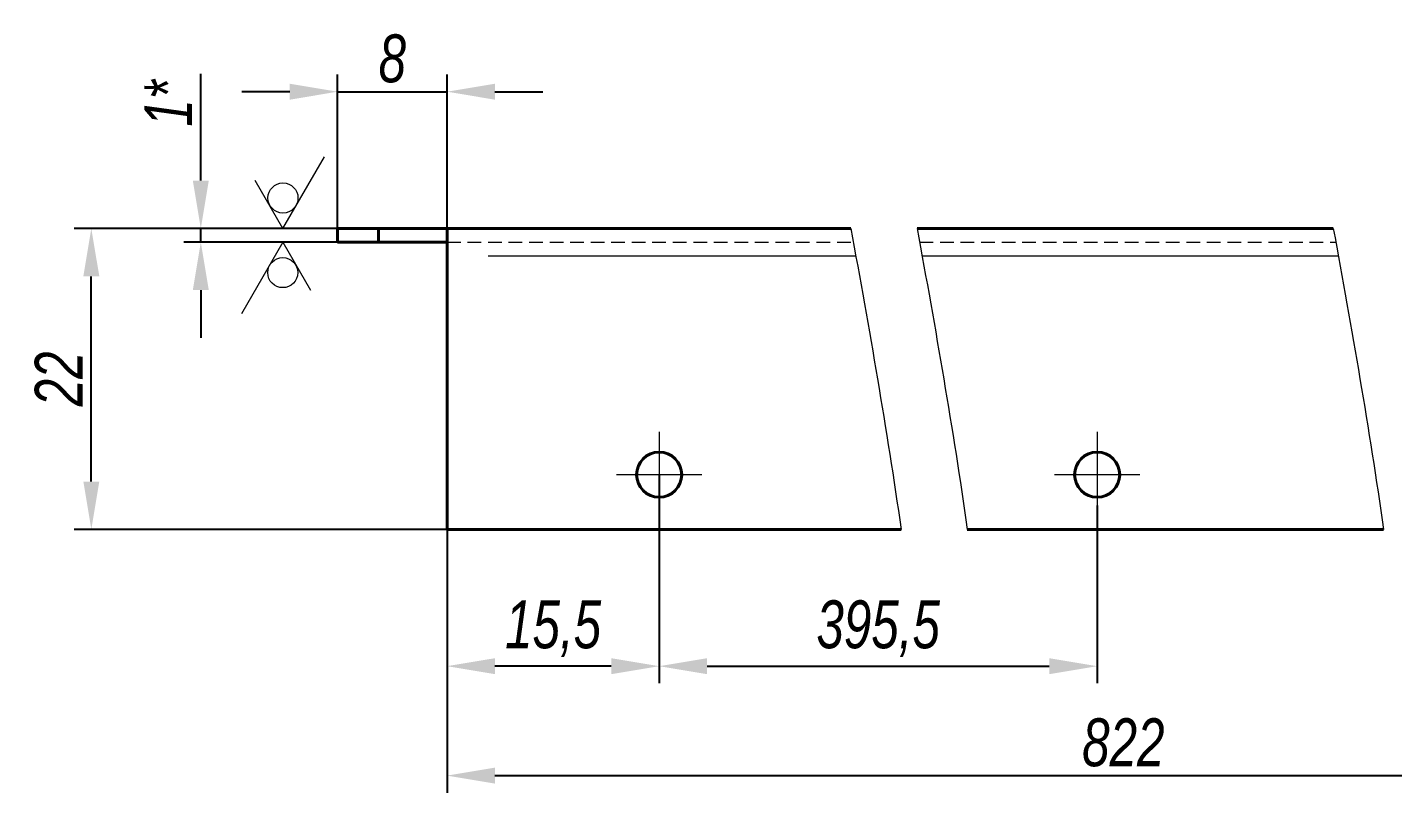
# Model space of a CAD drawing. Header units: millimetres. Extents: x 12064 to 35004, y -6103 to -2658.
# Drawn here: x 27762.9 to 27862.7, y -2818.5 to -2762.6 of the extents above; entities that cross this region are included whole.
import ezdxf

# ---------------------------------------------------------------- set-up
doc = ezdxf.new("R2010")
doc.units = ezdxf.units.MM
doc.linetypes.add('LT_03', pattern=[20.32, 12.7, -2.54, 2.54, -2.54])
doc.linetypes.add('LT_05', pattern=[3, 2, -1])
for name, color, linetype, lineweight in [('Layer_01', 5, 'LT_05', 15), ('Layer_05', 7, 'Continuous', 40), ('Layer_10', 1, 'Continuous', 15), ('Layer_11', 6, 'Continuous', 15), ('Layer_12', 1, 'LT_03', 15)]:
    doc.layers.add(name, color=color, linetype=linetype, lineweight=lineweight)
doc.styles.add('Style_01', font='ARIALNI.TTF', dxfattribs={"width": 0.9, "height": 3.5})
doc.dimstyles.new('DimStyle_01', dxfattribs={"dimtxt": 3.5, "dimasz": 3.5, "dimexe": 1.25, "dimexo": 0, "dimtad": 1, "dimdec": 1, "dimtxsty": 'Style_01', "dimcen": 2.5, "dimazin": 3, "dimtfac": 1, "dimtdec": 1, "dimtmove": 0, "dimatfit": 3})

# ---------------------------------------------------------------- blocks, each defined once
blk = doc.blocks.new('*D806')
at = {"layer": 'Defpoints', "color": 0, "ltscale": 0.5}
for p in [(27767.544, -2777.288), (27793.544, -2777.288), (27793.544, -2799.288)]:
    blk.add_point(p, dxfattribs=at)
at = {"layer": 'Layer_10', "color": 0, "lineweight": -2, "ltscale": 0.5}
for p, q in [((27793.544, -2777.288), (27766.294, -2777.288)), ((27767.544, -2795.788), (27767.544, -2780.788)), ((27793.544, -2799.288), (27766.294, -2799.288))]:
    blk.add_line(p, q, dxfattribs=at)
at = {"layer": 'Layer_10', "color": 0, "ltscale": 0.5}
for points in [[(27766.961, -2780.788), (27768.128, -2780.788), (27767.544, -2777.288)], [(27766.961, -2795.788), (27768.128, -2795.788), (27767.544, -2799.288)]]:
    blk.add_solid(points, dxfattribs=at)
at = {"layer": 'Layer_10', "color": 0, "ltscale": 0.5, "insert": (27765.162, -2788.288), "char_height": 3.5, "attachment_point": 5, "rotation": 90, "style": 'Style_01'}
blk.add_mtext('22', dxfattribs=at)
blk = doc.blocks.new('*D807')
at = {"layer": 'Defpoints', "color": 0, "ltscale": 0.5}
for p in [(27809.044, -2795.288), (27793.544, -2799.288), (27793.544, -2809.288)]:
    blk.add_point(p, dxfattribs=at)
at = {"layer": 'Layer_10', "color": 0, "lineweight": -2, "ltscale": 0.5}
for p, q in [((27809.044, -2795.288), (27809.044, -2810.538)), ((27793.544, -2799.288), (27793.544, -2810.538)), ((27805.544, -2809.288), (27797.044, -2809.288))]:
    blk.add_line(p, q, dxfattribs=at)
at = {"layer": 'Layer_10', "color": 0, "ltscale": 0.5}
for points in [[(27797.044, -2808.705), (27797.044, -2809.872), (27793.544, -2809.288)], [(27805.544, -2808.705), (27805.544, -2809.872), (27809.044, -2809.288)]]:
    blk.add_solid(points, dxfattribs=at)
at = {"layer": 'Layer_10', "color": 0, "ltscale": 0.5, "insert": (27801.294, -2806.553), "char_height": 3.5, "attachment_point": 5, "style": 'Style_01'}
blk.add_mtext('15,5', dxfattribs=at)
blk = doc.blocks.new('*D808')
at = {"layer": 'Defpoints', "color": 0, "ltscale": 0.5}
for p in [(27809.044, -2796.938), (27841.059, -2797.538), (27841.059, -2809.288)]:
    blk.add_point(p, dxfattribs=at)
at = {"layer": 'Layer_10', "color": 0, "lineweight": -2, "ltscale": 0.5}
for p, q in [((27809.044, -2796.938), (27809.044, -2810.538)), ((27841.059, -2797.538), (27841.059, -2810.538)), ((27812.544, -2809.288), (27837.559, -2809.288))]:
    blk.add_line(p, q, dxfattribs=at)
at = {"layer": 'Layer_10', "color": 0, "ltscale": 0.5}
for points in [[(27812.544, -2808.705), (27812.544, -2809.872), (27809.044, -2809.288)], [(27837.559, -2808.705), (27837.559, -2809.872), (27841.059, -2809.288)]]:
    blk.add_solid(points, dxfattribs=at)
at = {"layer": 'Layer_10', "color": 0, "ltscale": 0.5, "insert": (27825.052, -2806.553), "char_height": 3.5, "attachment_point": 5, "style": 'Style_01'}
blk.add_mtext('395,5', dxfattribs=at)
blk = doc.blocks.new('*D813')
at = {"layer": 'Defpoints', "color": 0, "ltscale": 0.5}
for p in [(27793.544, -2799.288), (27892.395, -2799.288), (27892.395, -2817.288)]:
    blk.add_point(p, dxfattribs=at)
at = {"layer": 'Layer_10', "color": 0, "lineweight": -2, "ltscale": 0.5}
for p, q in [((27793.544, -2799.288), (27793.544, -2818.538)), ((27892.395, -2799.288), (27892.395, -2818.538)), ((27797.044, -2817.288), (27888.895, -2817.288))]:
    blk.add_line(p, q, dxfattribs=at)
at = {"layer": 'Layer_10', "color": 0, "ltscale": 0.5}
for points in [[(27797.044, -2816.705), (27797.044, -2817.872), (27793.544, -2817.288)], [(27888.895, -2816.705), (27888.895, -2817.872), (27892.395, -2817.288)]]:
    blk.add_solid(points, dxfattribs=at)
at = {"layer": 'Layer_10', "color": 0, "ltscale": 0.5, "insert": (27842.97, -2814.876), "char_height": 3.5, "attachment_point": 5, "style": 'Style_01'}
blk.add_mtext('822', dxfattribs=at)
blk = doc.blocks.new('*D814')
at = {"layer": 'Defpoints', "color": 0, "ltscale": 0.5}
for p in [(27793.544, -2767.288), (27785.544, -2777.288), (27793.544, -2777.288)]:
    blk.add_point(p, dxfattribs=at)
at = {"layer": 'Layer_10', "color": 0, "lineweight": -2, "ltscale": 0.5}
for p, q in [((27785.544, -2777.288), (27785.544, -2766.038)), ((27793.544, -2777.288), (27793.544, -2766.038)), ((27782.044, -2767.288), (27778.544, -2767.288)), ((27785.544, -2767.288), (27793.544, -2767.288)), ((27797.044, -2767.288), (27800.544, -2767.288))]:
    blk.add_line(p, q, dxfattribs=at)
at = {"layer": 'Layer_10', "color": 0, "ltscale": 0.5}
for points in [[(27782.044, -2766.705), (27782.044, -2767.872), (27785.544, -2767.288)], [(27797.044, -2766.705), (27797.044, -2767.872), (27793.544, -2767.288)]]:
    blk.add_solid(points, dxfattribs=at)
at = {"layer": 'Layer_10', "color": 0, "ltscale": 0.5, "insert": (27789.544, -2764.876), "char_height": 3.5, "attachment_point": 5, "style": 'Style_01'}
blk.add_mtext('8', dxfattribs=at)
blk = doc.blocks.new('*D824')
at = {"layer": 'Defpoints', "color": 0, "ltscale": 0.5}
for p in [(27775.544, -2777.288), (27785.544, -2777.288), (27785.544, -2778.288)]:
    blk.add_point(p, dxfattribs=at)
at = {"layer": 'Layer_10', "color": 0, "lineweight": -2, "ltscale": 0.5}
for p, q in [((27775.544, -2773.788), (27775.544, -2765.989)), ((27785.544, -2777.288), (27774.294, -2777.288)), ((27775.544, -2778.288), (27775.544, -2777.288)), ((27785.544, -2778.288), (27774.294, -2778.288)), ((27775.544, -2781.788), (27775.544, -2785.288))]:
    blk.add_line(p, q, dxfattribs=at)
at = {"layer": 'Layer_10', "color": 0, "ltscale": 0.5}
for points in [[(27774.961, -2773.788), (27776.128, -2773.788), (27775.544, -2777.288)], [(27774.961, -2781.788), (27776.128, -2781.788), (27775.544, -2778.288)]]:
    blk.add_solid(points, dxfattribs=at)
at = {"layer": 'Layer_10', "color": 0, "ltscale": 0.5, "insert": (27773.162, -2768.139), "char_height": 3.5, "attachment_point": 5, "rotation": 90, "style": 'Style_01'}
blk.add_mtext('1*', dxfattribs=at)

msp = doc.modelspace()

# ---------------------------------------------------------------- linework, layer by layer
at = {"layer": 'Layer_01', "ltscale": 0.5}
for p, q in [((27793.544, -2778.288), (27823.236, -2778.288)), ((27828.078, -2778.288), (27858.498, -2778.288))]:
    msp.add_line(p, q, dxfattribs=at)
at = {"layer": 'Layer_05'}
for p, q in [((27785.544, -2778.288), (27785.544, -2777.288)), ((27788.544, -2777.288), (27785.544, -2777.288)), ((27788.544, -2778.288), (27788.544, -2777.288)), ((27788.544, -2777.288), (27790.544, -2777.288)), ((27793.544, -2777.288), (27790.544, -2777.288)), ((27793.544, -2777.288), (27823.052, -2777.288)), ((27793.544, -2778.288), (27793.544, -2777.288)), ((27827.894, -2777.288), (27858.314, -2777.288)), ((27785.544, -2778.288), (27793.544, -2778.288)), ((27793.544, -2799.288), (27793.544, -2778.288)), ((27793.544, -2799.288), (27826.725, -2799.288)), ((27831.567, -2799.288), (27861.987, -2799.288))]:
    msp.add_line(p, q, dxfattribs=at)
for centre in [(27809.044, -2795.288), (27841.059, -2795.288)]:
    msp.add_circle(centre, 1.65, dxfattribs=at)
at = {"layer": 'Layer_11', "color": 1, "lineweight": 13, "ltscale": 0.303109}
for p, q in [((27781.543, -2777.288), (27784.574, -2772.038)), ((27781.543, -2778.288), (27778.512, -2783.538))]:
    msp.add_line(p, q, dxfattribs=at)
at = {"layer": 'Layer_11', "color": 1, "lineweight": 13, "ltscale": 0.141451}
for p, q in [((27781.543, -2777.288), (27779.522, -2773.788)), ((27781.543, -2778.288), (27783.563, -2781.788))]:
    msp.add_line(p, q, dxfattribs=at)
at = {"layer": 'Layer_11', "ltscale": 0.5}
for p, q in [((27785.544, -2777.288), (27785.544, -2778.288)), ((27796.544, -2779.288), (27823.419, -2779.288)), ((27828.261, -2779.288), (27858.681, -2779.288))]:
    msp.add_line(p, q, dxfattribs=at)
at = {"layer": 'Layer_11', "color": 1, "lineweight": 13}
for centre in [(27781.551, -2775.059), (27781.534, -2780.517)]:
    msp.add_circle(centre, 1.098, dxfattribs=at)
at = {"layer": 'Layer_11', "ltscale": 0.5}
for points in [[(27823.052, -2777.288), (27824.407, -2784.624), (27825.675, -2791.958), (27826.725, -2799.288)], [(27827.894, -2777.288), (27829.248, -2784.624), (27830.517, -2791.958), (27831.567, -2799.288)], [(27858.314, -2777.288), (27859.668, -2784.624), (27860.937, -2791.958), (27861.987, -2799.288)]]:
    msp.add_open_spline(points, degree=3, dxfattribs=at)
at = {"layer": 'Layer_12', "ltscale": 0.5}
for p, q in [((27793.544, -2777.288), (27793.544, -2778.288)), ((27809.044, -2792.165), (27809.044, -2798.412)), ((27841.059, -2792.165), (27841.059, -2798.412)), ((27812.168, -2795.288), (27805.921, -2795.288)), ((27844.183, -2795.288), (27837.936, -2795.288))]:
    msp.add_line(p, q, dxfattribs=at)

# ---------------------------------------------------------------- dimensions: what is measured, and where the dimension line sits
at = {"layer": 'Layer_10', "ltscale": 0.5}
for base, p1, p2, picture, middle in [((27793.544, -2767.288), (27785.544, -2777.288), (27793.544, -2777.288), '*D814', (27789.544, -2764.876)), ((27793.544, -2809.288), (27809.044, -2795.288), (27793.544, -2799.288), '*D807', (27801.294, -2806.553))]:
    dim = msp.add_linear_dim(base=base, p1=p1, p2=p2, dimstyle='DimStyle_01', dxfattribs=at)
    dim.commit()
    dim.dimension.update_dxf_attribs({"geometry": picture, "text_midpoint": middle})
dim = msp.add_linear_dim(base=(27775.544, -2777.288), p1=(27785.544, -2778.288), p2=(27785.544, -2777.288), angle=90, text='<>*', dimstyle='DimStyle_01', dxfattribs=at)
dim.commit()
dim.dimension.update_dxf_attribs({"geometry": '*D824', "text_midpoint": (27773.162, -2768.139)})
dim = msp.add_linear_dim(base=(27767.544, -2777.288), p1=(27793.544, -2799.288), p2=(27793.544, -2777.288), angle=90, dimstyle='DimStyle_01', dxfattribs=at)
dim.commit()
dim.dimension.update_dxf_attribs({"geometry": '*D806', "text_midpoint": (27765.162, -2788.288)})
for base, p1, p2, text, picture, middle in [((27841.059, -2809.288), (27809.044, -2796.938), (27841.059, -2797.538), '395,5', '*D808', (27825.052, -2806.553)), ((27892.395, -2817.288), (27793.544, -2799.288), (27892.395, -2799.288), '822', '*D813', (27842.97, -2814.876))]:
    dim = msp.add_linear_dim(base=base, p1=p1, p2=p2, text=text, dimstyle='DimStyle_01', dxfattribs=at)
    dim.commit()
    dim.dimension.update_dxf_attribs({"geometry": picture, "text_midpoint": middle})

doc.saveas('drawing.dxf')
